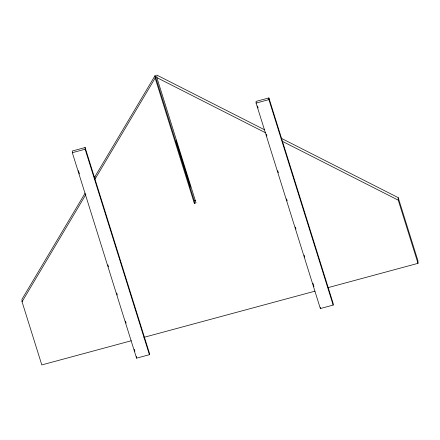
<?xml version="1.0" encoding="UTF-8"?>
<svg xmlns="http://www.w3.org/2000/svg" width="440" height="440" viewBox="0 0 440 440"><rect width="100%" height="100%" fill="white"/><g stroke="black" fill="none" stroke-linecap="round" stroke-linejoin="round"><path stroke-width="0.66" d="M85.135 193.127L22 299.216L22.044 301.747L41.8 364.92L131.302 340.752M94.254 177.804L155.111 75.543L194.288 200.833L194.332 203.363L196.042 202.901L156.865 77.611L156.822 75.081L264.644 129.828M22.044 301.747L85.877 194.48M155.111 75.543L155.155 78.073L94.996 179.157L94.952 176.627M175.351 142.087L176.049 140.91L190.031 185.614L190.058 187.303M85.113 147.548L72.292 151.008L72.32 152.697L136.571 358.166L149.397 354.701L149.364 353.012L85.113 147.548L85.14 149.237L149.397 354.701M268.889 97.928L256.069 101.387L256.096 103.076L320.348 308.545L333.168 305.08L333.141 303.391L268.889 97.928L268.917 99.616L333.168 305.08M72.32 152.697L85.14 149.237M256.096 103.076L268.917 99.616M194.288 200.833L195.431 200.524M143.897 337.354L314.941 291.17M328.196 287.59L418 263.34L417.956 260.81L398.2 197.637L281.188 138.226M156.865 77.611L265.304 132.671M282.458 141.378L398.244 200.167L418 263.34M257.499 105.969L258.115 107.932M266.299 134.107L266.91 136.07M277.756 170.748L278.372 172.711M286.555 198.886L287.172 200.849M295.356 227.024L295.966 228.987M304.156 255.162L304.766 257.125M312.95 283.3L313.973 286.572M155.155 78.073L194.332 203.363M78.43 170.643L79.453 173.91M107.894 264.869L108.51 266.832M116.694 293.007L117.309 294.965M125.493 321.139L126.11 323.103M134.293 349.277L134.904 351.241M398.2 197.637L398.244 200.167M320.331 307.417L320.348 308.545M176.952 145.393L176.049 140.91M136.543 356.477L136.571 358.166"/></g></svg>
